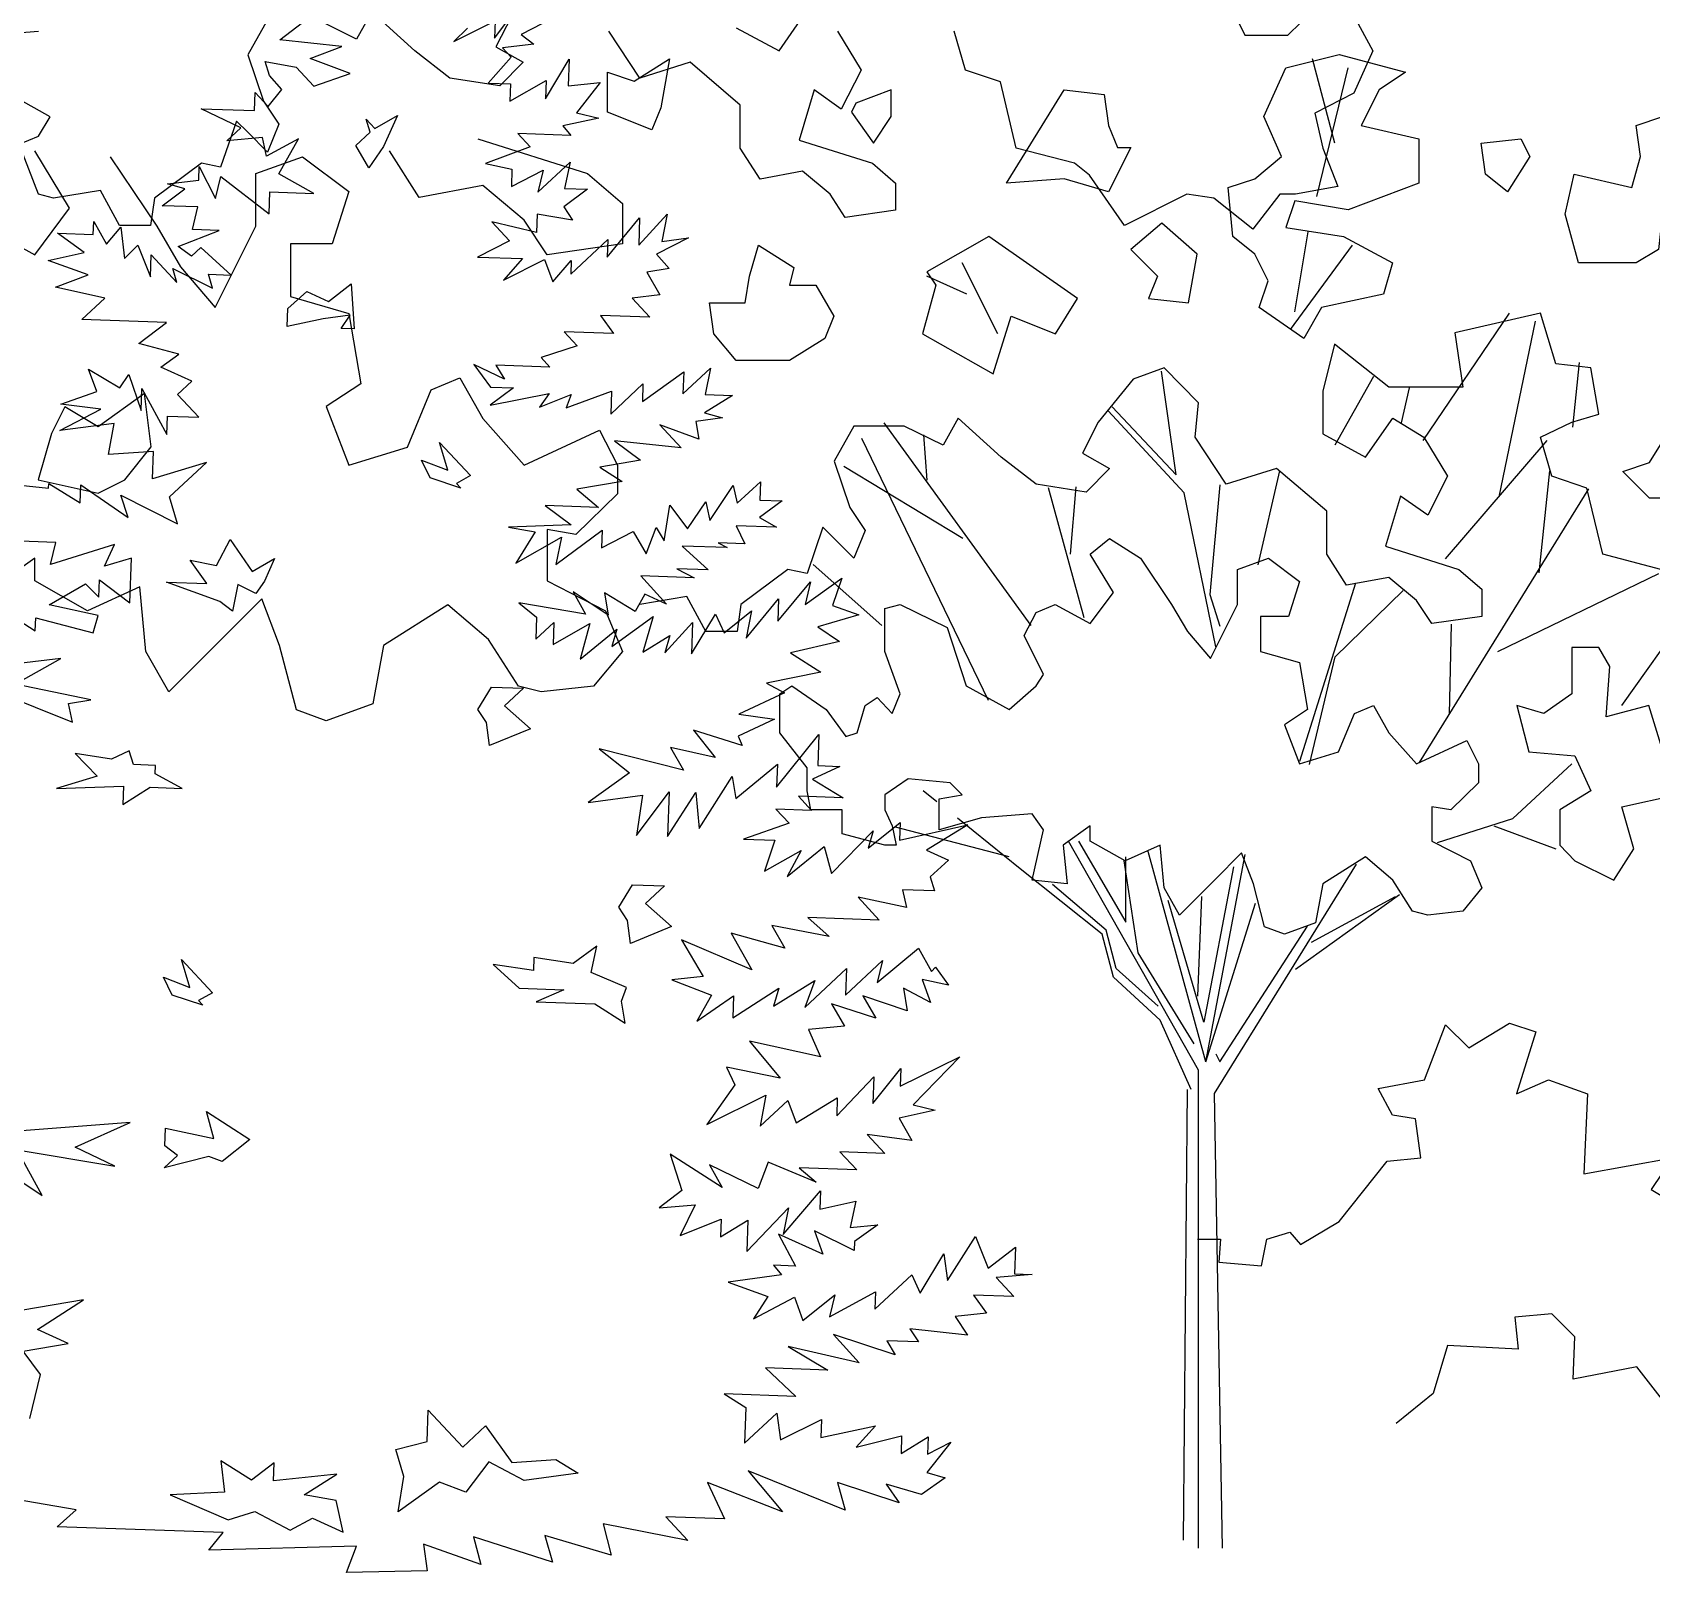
# Model space of a CAD drawing. Header units: inches. Extents: x 11.9 to 85.3, y 21.1 to 37.4.
# Drawn here: x 68.5481 to 68.9808, y 21.6915 to 22.103 of the extents above; entities that cross this region are included whole.
import ezdxf

# ---------------------------------------------------------------- set-up
doc = ezdxf.new("R2010")
doc.units = ezdxf.units.IN
doc.header["$MEASUREMENT"] = 0
doc.layers.add('CAY', color=94, linetype='Continuous')
doc.layers.add('CAY-3', color=61, linetype='Continuous')

# ---------------------------------------------------------------- blocks, each defined once
blk = doc.blocks.new('A$C76451831')
at = {"layer": 'CAY'}
for p, q in [((4728.34, 971.46), (4715.14, 1021.63)), ((4717.78, 939.77), (4736.26, 1016.34)), ((4704.59, 871.13), (4712.5, 918.65)), ((4701.95, 860.56), (4738.9, 910.73)), ((4527.76, 857.92), (4506.64, 900.17)), ((4509.28, 881.69), (4485.53, 892.25)), ((4780.97, 794.46), (4832.46, 870.35)), ((4850.93, 870.35), (4799.83, 858.56)), ((4859.98, 840.07), (4850.93, 870.35)), ((4799.83, 858.56), (4804.55, 826.31)), ((4826.17, 761.03), (4847.79, 865.63)), ((4728.29, 851.87), (4721.22, 823.95)), ((4760.53, 826.31), (4728.29, 851.87)), ((4880.81, 837.71), (4859.98, 840.07)), ((4870.15, 802.52), (4874.13, 840.86)), ((4608.4, 831.03), (4587.57, 805.47)), ((4626.88, 837.71), (4608.4, 831.03)), ((4633.95, 774.01), (4625.31, 835.75)), ((4647.32, 816.87), (4626.88, 837.71)), ((4728.57, 791.89), (4751.65, 832.78)), ((4885.53, 810.19), (4880.81, 837.71)), ((4721.22, 823.95), (4721.22, 798.39)), ((4804.55, 826.31), (4760.53, 826.31)), ((4768.04, 805.06), (4772.95, 825.91)), ((4638.67, 763.39), (4593.47, 812.15)), ((4595.82, 814.51), (4633.95, 774.01)), ((4645.35, 796.42), (4647.32, 816.87)), ((4869.41, 805.47), (4885.53, 810.19)), ((4442.13, 803.11), (4430.34, 782.27)), ((4472, 803.11), (4442.13, 803.11)), ((4547.68, 684.5), (4460.21, 805.07)), ((4495.2, 791.7), (4472, 803.11)), ((4504.24, 807.83), (4495.2, 791.7)), ((4529.79, 784.63), (4504.24, 807.83)), ((4587.57, 805.47), (4578.14, 786.99)), ((4746.77, 784.63), (4762.88, 807.83)), ((4762.88, 807.83), (4781.36, 796.42)), ((4850.93, 796.42), (4869.41, 805.47)), ((4522.33, 639.81), (4446.85, 795.64)), ((4485.76, 770.86), (4483.84, 797.94)), ((4663.83, 768.5), (4645.35, 796.42)), ((4721.22, 798.39), (4746.77, 784.63)), ((4781.36, 796.42), (4795.51, 773.22)), ((4794.33, 724.07), (4854.87, 794.46)), ((4857.62, 773.22), (4850.93, 796.42)), ((4430.34, 782.27), (4439.77, 754.74)), ((4550.62, 768.5), (4529.79, 784.63)), ((4578.14, 786.99), (4594.25, 777.94)), ((4506.99, 736.26), (4436.23, 779.12)), ((4594.25, 777.94), (4580.49, 763.78)), ((4693.7, 777.94), (4663.83, 768.5)), ((4682.7, 720.53), (4695.67, 776.37)), ((4723.58, 752.38), (4693.7, 777.94)), ((4795.51, 773.22), (4783.72, 750.02)), ((4850.15, 715.81), (4856.44, 776.45)), ((4878.45, 766.14), (4857.62, 773.22)), ((4580.49, 763.78), (4550.62, 768.5)), ((4579.11, 689.01), (4557.88, 766.34)), ((4571.06, 726.82), (4574.45, 766.86)), ((4657.54, 671.77), (4638.67, 763.39)), ((4659.9, 768.11), (4654, 702.83)), ((4778.74, 602.87), (4879.63, 765.75)), ((4887.88, 726.82), (4878.45, 766.14)), ((4439.77, 754.74), (4448.81, 740.98)), ((4723.58, 726.82), (4723.58, 752.38)), ((4767.6, 761.42), (4758.56, 731.54)), ((4783.72, 750.02), (4767.6, 761.42)), ((4423.73, 742.87), (4414.22, 715.42)), ((4430.34, 736.26), (4423.73, 742.87)), ((4442.13, 724.46), (4430.34, 736.26)), ((4448.81, 740.98), (4442.13, 724.46)), ((4735.37, 708.34), (4723.58, 726.82)), ((4758.56, 731.54), (4802.19, 717.77)), ((4922.48, 717.77), (4887.88, 726.82)), ((4402.82, 717.77), (4374.91, 696.93)), ((4414.22, 715.42), (4402.82, 717.77)), ((4458.78, 684.36), (4417.81, 720.82)), ((4802.19, 717.77), (4815.95, 705.98)), ((4825.38, 669.01), (4921.3, 715.42)), ((4707.63, 603.7), (4740.87, 709.91)), ((4728.69, 665.87), (4769.17, 705.19)), ((4760.53, 713.06), (4735.37, 708.34)), ((4777.04, 699.29), (4760.53, 713.06)), ((4815.95, 705.98), (4815.95, 689.85)), ((4342.68, 701.65), (4314.77, 696.93)), ((4354.08, 680.81), (4342.68, 701.65)), ((4374.91, 696.93), (4372.55, 680.81)), ((4654, 702.83), (4659.9, 683.96)), ((4786.08, 685.53), (4777.04, 699.29)), ((4815.95, 689.85), (4786.08, 685.53)), ((4796.69, 631.65), (4797.87, 685.14)), ((4899.28, 636.77), (4938.59, 692.21)), ((4372.55, 680.81), (4354.08, 680.81)), ((4713.36, 601.77), (4728.69, 665.87)), ((4834.43, 569.52), (4869.41, 602.16)), ((4491.49, 579.54), (4483.4, 586.04)), ((4541.19, 539.64), (4503.71, 569.74)), ((4789.61, 555.37), (4834.43, 569.52)), ((4534.5, 546.71), (4466.89, 564.41)), ((4823.03, 565.2), (4859.98, 551.43)), ((4647.32, 419.7), (4569.92, 556.01)), ((4575.78, 556.15), (4604.08, 507.78)), ((4651.64, 424.81), (4617.3, 549.89)), ((4602.9, 544.36), (4611.16, 489.69)), ((4604.08, 507.78), (4604.08, 546.71)), ((4668.15, 540.82), (4650.46, 448.4)), ((4651.64, 424.81), (4674.99, 548.11)), ((4656.75, 405.93), (4741.29, 542.41)), ((4589.93, 500.71), (4541.19, 539.64)), ((4592.29, 503.06), (4560.45, 530.2)), ((4650.46, 448.4), (4629.24, 520.76)), ((4646.93, 463.74), (4649.28, 523.12)), ((4705.1, 479.86), (4766.82, 524.3)), ((4714.54, 495.99), (4764.46, 523.12)), ((4651.64, 424.81), (4681.18, 519.19)), ((4598.18, 480.26), (4592.29, 503.06)), ((4659.9, 424.81), (4712.18, 505.42)), ((4596.61, 475.14), (4589.93, 500.71)), ((4611.16, 489.69), (4644.57, 435.43)), ((4624.52, 449.58), (4596.61, 475.14)), ((4623.34, 457.84), (4598.18, 480.26)), ((4642.99, 408.29), (4624.52, 449.58)), ((4657.54, 429.53), (4659.9, 424.81)), ((4647.32, 135.38), (4647.32, 419.7)), ((4638.28, 140.1), (4640.64, 408.29)), ((4661.47, 135.38), (4656.75, 405.93))]:
    blk.add_line(p, q, dxfattribs=at)
for points in [[(3951.6, 212.58), (3957.94, 238.65), (3947.56, 252.62), (3974.45, 257.12), (3956.16, 265.46), (3983.51, 283.09), (3919.24, 272.19)], [(3925.29, 367.63), (3958.94, 345.15), (3944.04, 372.42), (4002.15, 362.68), (3978.53, 373.93), (4011.22, 388.66), (3941.7, 383.38)], [(3932.25, 644.83), (3976.94, 626.95), (3974.6, 637.91), (3987.82, 640.17), (3942.83, 649.45), (3970.11, 664.82), (3916.42, 658.53)], [(3928.67, 698), (3954.82, 681.22), (3955.09, 688.91), (3989.22, 680.02), (3992.3, 690.34), (3963.07, 696.8), (3984.8, 709.18), (3992.68, 701.2), (3993.04, 711.62), (4011.14, 697.84), (4012.07, 724.55), (3996.04, 719.67), (4001.93, 732.61), (3963.9, 720.79), (3967.08, 733.83), (3935.4, 734.94)], [(3923.04, 770.27), (3962.77, 766.17), (3962.86, 768.88), (3981.49, 757.35), (3981.87, 768.22), (4010.19, 748.64), (4005.67, 761.95), (4039.52, 744.9), (4034.64, 760.94), (4056.65, 781.48), (4024.59, 771.71), (4025.16, 788.02), (3998.36, 786.23), (4001.73, 804.7), (3969.4, 800.39), (3993.86, 813.13), (3969.96, 816.24), (3991.51, 823.64), (3986.54, 836.96), (4005.19, 825.89), (4010.45, 833.86), (4017.85, 812.3), (4018.31, 825.43), (4033.22, 798.16), (4033.6, 809.03), (4052.16, 808.38), (4039.49, 821.97), (4047.92, 829.83), (4029.63, 838.18), (4040.33, 845.97), (4016.53, 852.24), (4032.83, 864.81), (3982.59, 866.57), (3996.17, 879.24), (3966.94, 885.7), (3986.24, 893.19), (3962.52, 901.72), (3983.98, 906.41), (3968.07, 917.85), (3989.34, 917.11), (3989.61, 924.8), (3997.3, 911.39), (4005.81, 921.52), (4007.87, 902.86), (4015.85, 910.74), (4023.35, 891.89), (4023.81, 905.02), (4039.1, 888.62), (4036.67, 896.87), (4060.27, 885.16), (4057.84, 893.41), (4071.42, 892.93), (4053.42, 909.43), (4047.8, 904.19), (4039.84, 909.9), (4064.19, 919.48), (4048.35, 920.03), (4051.54, 933.52), (4030.27, 934.26), (4043.76, 944.22), (4033.44, 947.3), (4052.09, 949.37), (4052.38, 957.52), (4062.14, 938.59), (4065.31, 951.63), (4093.99, 929.32), (4094.45, 942.45), (4120.7, 941.53), (4099.81, 953.14), (4111.41, 974.04), (4092.48, 963.83), (4090.14, 974.79), (4068.77, 972.81), (4077.2, 980.68), (4053.58, 991.93), (4085.26, 990.82), (4085.64, 1001.69), (4093.5, 993.26), (4101.56, 1003.4), (4094.15, 1011.82), (4091.72, 1020.07), (4110.18, 1016.7), (4120.67, 1005.45), (4142.22, 1012.86), (4118.52, 1021.85), (4137.34, 1028.9), (4100.33, 1032.91), (4113.83, 1043.32)], [(4212.04, 1039.89), (4204.07, 1032.01), (4228.51, 1044.3), (4228.15, 1033.89), (4247.64, 1059.95)], [(4263, 1045.82), (4244.08, 1036.05), (4251.59, 1030.35), (4232.94, 1028.28), (4238.18, 1022.66), (4224.5, 1007.27), (4237.63, 1006.81), (4237.26, 996.4), (4258.99, 1008.78), (4258.61, 997.92), (4272.58, 1021.46), (4272.02, 1005.61), (4291.13, 1007.66), (4276.9, 989.57), (4290.38, 986.38), (4268.92, 981.69), (4273.71, 976.08), (4242.03, 977.19), (4249.45, 969.22), (4222.82, 959.27), (4238.57, 956), (4238.21, 945.59), (4257.13, 955.36), (4253.95, 942.32), (4273.16, 960.24), (4269.89, 944.48), (4283.47, 944.01), (4269.51, 933.62), (4274.67, 925.73), (4253.49, 929.19), (4253.11, 918.32), (4226.6, 924.69), (4237.08, 913.44), (4218.16, 903.68), (4244.87, 902.74), (4233.55, 889.99), (4257.99, 902.29), (4262.97, 888.96), (4273.83, 901.73), (4273.55, 893.58), (4295.56, 914.12), (4295.2, 903.71), (4314.59, 927.06), (4314.03, 910.76), (4330.98, 929.2), (4327.7, 913), (4343.63, 915.16), (4324.71, 905.4), (4332.12, 896.98), (4318.9, 894.72), (4326.59, 881.3), (4310.2, 879.16), (4320.69, 867.91), (4291.27, 868.94), (4299.05, 858.24), (4269.63, 859.27), (4277.49, 850.83), (4255.95, 843.88), (4261.19, 838.25), (4229.06, 839.38), (4234.21, 831.04), (4215.93, 839.83), (4225.89, 826.34), (4239.46, 825.87), (4225.51, 815.47), (4260.64, 822.41), (4254.93, 814.45), (4273.77, 821.95), (4270.77, 813.89), (4297.85, 823.83), (4297.37, 810.24), (4316.58, 828.16), (4316.22, 817.74), (4340.85, 835.47), (4340.39, 822.34), (4356.79, 837.63), (4353.52, 821.88), (4369.81, 821.31), (4353.14, 811.02), (4363.91, 807.92), (4347.97, 805.76), (4349.87, 795.26), (4326.6, 803.78), (4339.27, 790.19), (4299.54, 794.3), (4315, 782.88), (4290.84, 778.74), (4304.13, 770.11), (4277.24, 765.61), (4290, 754.74), (4258.32, 755.85), (4273.78, 744.43), (4236.57, 743.01), (4252.33, 740.19), (4240.81, 721.55), (4268.08, 736.92), (4264.79, 720.71), (4292.24, 741.06), (4291.88, 730.65), (4310.8, 740.41), (4318.48, 727), (4324.47, 742.66), (4329.18, 734.79), (4332.64, 755.97), (4343.03, 742.01), (4354, 757.94), (4356.34, 746.98), (4370.21, 767.81), (4372.56, 757.3), (4386.6, 769.95), (4386.22, 759.09), (4399.34, 758.63), (4385.85, 748.67), (4396.07, 742.88), (4372.09, 743.71), (4377.15, 733.11), (4361.31, 733.66), (4366.65, 730.76), (4339.95, 731.69), (4355.31, 717.55), (4336.76, 718.2), (4346.99, 712.86), (4315.31, 713.96), (4330.58, 697.11), (4317.65, 703), (4311.85, 692.78), (4293.66, 703.84), (4295.92, 690.61), (4275.1, 704.49), (4282.34, 691.09), (4242.7, 697.91), (4253.28, 689.38), (4252.82, 676.25), (4263.59, 686.3), (4263.13, 673.17), (4284.86, 685.56), (4279.14, 664.45), (4301.06, 682.27), (4297.98, 671.95), (4322.62, 689.68), (4316.44, 668.59), (4332.65, 678.45), (4329.57, 668.13), (4346.06, 686.14), (4345.41, 667.58), (4359.83, 691.1), (4364.88, 680.04), (4381.19, 693.08), (4377.91, 676.87), (4397.3, 700.22), (4396.84, 687.09), (4416.24, 710.44), (4413.05, 696.95), (4434.89, 712.51), (4429.34, 696.38), (4445.01, 690.85), (4420.74, 683.53), (4433.58, 674.93), (4404.34, 668.24), (4422.52, 656.73), (4390.12, 650.15), (4400.79, 644.34), (4373.61, 631.69), (4394.81, 628.68), (4373.15, 618.56), (4375.68, 613.03), (4346.55, 622.2), (4359.57, 605.88), (4333.04, 611.8), (4340.73, 598.38), (4290.42, 611.02), (4308.5, 596.79), (4283.86, 579.06), (4316.19, 583.37), (4312.63, 559.47), (4332.12, 585.53), (4331.19, 558.82), (4347.96, 584.98), (4349.94, 563.61), (4369.6, 594.65), (4371.86, 581.43), (4396.59, 601.87), (4396.11, 588.29), (4421.22, 619.6), (4420.58, 601.03), (4433.7, 600.57), (4417.58, 592.98), (4435.77, 581.92), (4409.07, 582.85), (4416.93, 574.41), (4395.66, 575.16), (4403.52, 566.72), (4376.45, 557.24), (4395.01, 556.59), (4388.93, 538.22), (4410.66, 550.61), (4402.41, 535.03), (4424.33, 552.85), (4428.76, 536.83), (4453.66, 562.25), (4450.58, 551.93), (4469.69, 567.13), (4469.33, 556.72), (4509.97, 565.72), (4485.43, 550.71), (4498.37, 544.82), (4487.59, 534.77), (4490.02, 526.53), (4471.02, 527.19), (4473.37, 516.68), (4444.58, 522.67), (4457.24, 509.09), (4414.7, 510.57), (4427.44, 499.25), (4393.24, 505.88), (4400.92, 492.47), (4369.06, 501.28), (4381.44, 479.55), (4339.47, 497.33), (4352.3, 475.58), (4333.65, 473.51), (4357.35, 464.52), (4348.65, 448.96), (4370.48, 464.06), (4370.02, 450.93), (4397.37, 468.56), (4394.28, 457.79), (4418.83, 473.25), (4412.83, 457.14), (4437.66, 480.3), (4437.1, 464.45), (4459.12, 484.99), (4455.95, 471.96), (4480.68, 492.4), (4488.35, 478.53), (4490.71, 481.17), (4498.49, 470.47), (4482.74, 473.74), (4487.7, 459.97), (4471.69, 468.69), (4473.93, 455.01), (4447.51, 464.09), (4455.2, 450.68), (4428.77, 459.31), (4436.46, 445.89), (4415.09, 443.92), (4422.23, 427.8), (4379.95, 436.98), (4398.22, 415.04), (4366.28, 421.59), (4371.34, 410.99), (4354.66, 387.55), (4389.71, 404.91), (4386.35, 386.44), (4402.74, 401.73), (4407.71, 388.41), (4432.25, 403.42), (4431.87, 392.56), (4453.98, 415.81), (4453.43, 399.96), (4470.02, 420.69), (4469.65, 410.28), (4505.15, 427.63), (4477.42, 399.13), (4490.45, 395.95), (4468.99, 391.26), (4476.68, 377.85), (4450.07, 381.5), (4460.55, 370.25), (4433.85, 371.18), (4443.89, 360.4), (4409.5, 361.61), (4419.62, 353.09), (4391.03, 364.97), (4385.05, 349.31), (4356.09, 363.47), (4363.78, 350.05), (4332.74, 369.73), (4339.69, 348.18), (4326.19, 337.77), (4347.56, 339.74), (4338.76, 321.46), (4363.11, 331.04), (4362.75, 320.62), (4378.95, 330.48), (4378.31, 311.92), (4403.23, 337.8), (4399.96, 322.04), (4422.16, 348.02), (4421.78, 337.15), (4443.24, 341.84), (4439.98, 326.09), (4456.35, 327.78), (4442.41, 317.84), (4442.22, 312.41), (4418.61, 324.11), (4423.57, 310.34), (4397.24, 322.14), (4407.46, 303.2), (4394.33, 303.65), (4399.12, 298.05), (4367.25, 293.72), (4390.97, 285.19), (4382.35, 271.89), (4406.81, 284.63), (4411.76, 270.86), (4430.87, 286.06), (4427.7, 273.02), (4454.96, 287.94), (4454.59, 277.52), (4476.61, 298.06), (4481.66, 287), (4495.62, 310.54), (4497.79, 294.6), (4514.56, 320.76), (4522.06, 301.91), (4538.36, 314.49), (4537.8, 298.64), (4548.21, 298.28), (4526.85, 296.31), (4537.33, 285.06), (4513.34, 285.9), (4521.13, 275.2), (4502.47, 273.13), (4509.79, 262), (4475.49, 265.91), (4480.65, 258.03), (4461.64, 258.69), (4466.79, 250.35), (4430.05, 262.51), (4445.32, 245.66), (4403.06, 255.3), (4426.59, 241.33), (4389.48, 242.62), (4407.47, 225.68), (4364.92, 227.16), (4377.78, 219.01), (4377.04, 197.72), (4396.24, 215.64), (4398.4, 199.7), (4422.85, 211.99), (4422.47, 201.12), (4454.89, 208.15), (4443.57, 195.4), (4470.54, 202.17), (4470.18, 191.75), (4486.38, 201.61), (4486.02, 191.2), (4499.87, 198.42), (4485.64, 180.33), (4496.41, 177.24), (4482.46, 167.3), (4461.38, 173.47), (4469.15, 162.32), (4432.42, 174.48), (4436.83, 158.01), (4379.18, 181.33), (4399.63, 157.04), (4354.93, 174.47), (4365.05, 152.81), (4330.2, 154.03), (4343.3, 139.97), (4292.89, 149.89), (4297.68, 131.14), (4258.21, 142.94), (4262.64, 126.92), (4215.59, 142.16), (4220, 125.69), (4185.98, 137.76), (4188.14, 121.81), (4140.07, 120.77), (4146.06, 136.43), (4058.06, 134.06), (4066.59, 144.65), (3967.92, 148.09), (3979.15, 158.13), (3899.42, 171.79)]]:
    blk.add_lwpolyline(points, dxfattribs=at)
for points in [[(4709.87, 855.28), (4683.47, 873.77), (4688.75, 889.61), (4680.83, 905.45), (4667.64, 916.01), (4665, 945.06), (4680.83, 950.34), (4696.67, 963.54), (4686.11, 987.3), (4699.31, 1016.34), (4730.98, 1024.27), (4770.57, 1013.7), (4754.73, 1003.14), (4744.18, 982.02), (4778.49, 974.1), (4778.49, 947.7), (4757.37, 939.77), (4736.26, 931.85), (4704.59, 937.13), (4699.31, 921.29), (4733.62, 916.01), (4762.65, 900.17), (4757.37, 881.69), (4720.42, 873.77)], [(4295.5, 989.94), (4295.5, 1013.7), (4311.34, 1008.42), (4332.45, 1021.63), (4327.17, 992.58), (4321.89, 979.38)], [(4443.3, 995.22), (4440.66, 989.94), (4453.86, 971.46), (4464.41, 987.3), (4464.41, 1003.14)], [(4554.15, 982.02), (4567.35, 1003.14), (4591.1, 1000.5), (4593.74, 982.02), (4599.02, 968.82), (4606.93, 968.82), (4593.74, 942.42), (4567.35, 950.34), (4533.04, 947.7)], [(4145.71, 970.13), (4154.15, 977.99), (4151.7, 985.78), (4156.94, 980.16), (4170.35, 987.85), (4162.01, 969.56), (4153.4, 956.71)], [(4865.58, 929.21), (4870.86, 952.98), (4905.17, 945.06), (4910.45, 963.54), (4907.81, 982.02), (4923.65, 987.3), (4947.4, 979.38), (4939.48, 942.42), (4923.65, 931.85), (4921.01, 908.09), (4907.81, 900.17), (4873.5, 900.17)], [(4818.08, 952.98), (4815.44, 971.46), (4839.19, 974.1), (4844.47, 963.54), (4831.27, 942.42)], [(4562.07, 857.92), (4575.26, 879.05), (4522.48, 916.01), (4485.53, 894.89), (4490.81, 886.97), (4482.89, 857.92), (4525.12, 834.16), (4535.67, 868.49)], [(4641.24, 876.41), (4646.52, 905.45), (4625.41, 923.93), (4606.93, 908.09), (4622.77, 892.25), (4617.49, 879.05)], [(4403.71, 886.97), (4419.55, 886.97), (4430.1, 868.49), (4424.83, 855.28), (4403.71, 842.08), (4372.04, 842.08), (4358.84, 857.92), (4356.21, 876.41), (4377.32, 876.41), (4379.96, 892.25), (4385.24, 910.73), (4406.35, 897.53)], [(4144.62, 860.91), (4136.93, 861.18), (4142.19, 869.16), (4126.25, 866.99), (4104.79, 862.3), (4105.17, 873.17), (4116.4, 883.2), (4129.33, 877.31), (4142.84, 887.72)], [(4915.73, 781.35), (4928.92, 802.48), (4952.68, 797.2), (4965.87, 813.04), (4971.15, 778.71), (4992.27, 778.71), (4986.99, 754.95), (4963.23, 760.23), (4965.87, 733.83), (4947.4, 731.19), (4942.12, 736.47), (4942.12, 760.23), (4915.73, 760.23), (4899.89, 776.07)], [(4208.18, 766.18), (4189.81, 772.26), (4184.75, 782.87), (4200.4, 776.88), (4195.54, 793.37), (4213.88, 773.69), (4205.56, 768.99)], [(4064.64, 698.69), (4032.87, 710.23), (4056.86, 709.39), (4046.92, 723.33), (4062.67, 720.07), (4070.91, 735.64), (4083.84, 716.61), (4097.25, 724.3), (4091.35, 710.9), (4086.1, 703.38), (4075.41, 708.74), (4072.14, 692.99)], [(4499.52, 590.76), (4474.36, 593.12), (4460.61, 583.68), (4460.61, 574.63), (4464.93, 565.2), (4467.29, 553.79), (4460.61, 553.79), (4435.05, 560.48), (4435.05, 574.63), (4416.58, 574.63), (4414.22, 586.04), (4414.22, 599.8), (4398.11, 620.64), (4398.11, 643.85), (4405.18, 648.56), (4425.62, 634.41), (4437.41, 618.28), (4444.1, 620.64), (4448.81, 636.77), (4455.89, 641.49), (4464.93, 632.05), (4469.65, 643.85), (4460.61, 669.01), (4460.61, 694.57), (4469.65, 696.93), (4497.55, 683.17), (4508.95, 648.56), (4534.5, 634.41), (4550.62, 648.56), (4554.94, 655.25), (4543.55, 678.45), (4550.62, 692.21), (4562.02, 696.93), (4582.85, 685.53), (4596.61, 704.01), (4582.85, 726.82), (4594.25, 736.26), (4612.73, 724.46), (4631.2, 696.93), (4640.64, 680.81), (4654.39, 664.69), (4670.51, 696.93), (4670.51, 717.77), (4688.99, 724.46), (4707.46, 710.7), (4700.78, 689.85), (4684.27, 689.85), (4684.27, 669.01), (4707.46, 662.33), (4712.18, 634.41), (4698.42, 625.36), (4707.46, 602.16), (4730.65, 609.24), (4740.09, 632.05), (4751.49, 636.77), (4760.53, 620.64), (4777.04, 602.16), (4806.91, 615.93), (4813.98, 602.16), (4813.98, 590.76), (4797.48, 574.63), (4786.08, 576.6), (4786.08, 556.15), (4809.27, 544.36), (4815.95, 528.23), (4804.55, 514.47), (4783.72, 512.11), (4774.68, 514.47), (4762.88, 532.95), (4746.77, 546.71), (4721.22, 530.59), (4716.89, 507.39), (4698.42, 500.71), (4686.63, 505.03), (4679.94, 530.59), (4672.87, 549.07), (4656.75, 532.95), (4635.92, 512.11), (4626.88, 528.23), (4624.52, 553.79), (4603.69, 544.36), (4582.85, 556.15), (4582.85, 565.2), (4566.74, 553.79), (4569.1, 530.59), (4548.26, 532.95), (4554.94, 562.84), (4548.26, 572.28), (4517.99, 569.92), (4492.84, 562.84), (4492.84, 581.32), (4506.6, 583.68)], [(4892.21, 659.97), (4885.53, 671.37), (4869.41, 671.37), (4869.41, 643.85), (4852.9, 632.05), (4836.78, 636.77), (4843.86, 609.24), (4871.37, 606.88), (4880.81, 586.04), (4862.33, 574.63), (4862.33, 553.79), (4871.37, 544.36), (4894.57, 532.95), (4906.36, 551.43), (4899.28, 576.6), (4931.52, 583.68), (4945.27, 597.44), (4922.48, 613.57), (4915.4, 636.77), (4889.85, 630.08)], [(4223.4, 626.6), (4218.23, 634.49), (4226.4, 647.8), (4245.41, 647.14), (4234.17, 636.65), (4249.55, 622.97), (4225.18, 612.94)], [(4013.22, 601.66), (4010.78, 609.9), (4000.19, 604.83), (3978.56, 608.31), (3991.67, 594.7), (3967.4, 587.39), (4007.33, 588.72), (4006.95, 577.85), (4023.17, 588.16), (4042.18, 587.5), (4026.17, 596.22), (4026.34, 601.2)], [(4307.34, 508.88), (4302.18, 516.77), (4310.35, 530.08), (4329.36, 529.42), (4318.11, 518.93), (4333.5, 505.25), (4309.13, 495.22)], [(4303.76, 460.95), (4306.76, 469.01), (4285.77, 477.9), (4289.04, 493.65), (4275.08, 483.26), (4251.64, 486.8), (4251.37, 479.1), (4227.48, 482.66), (4242.84, 468.52), (4269.55, 467.59), (4252.99, 460.46), (4287.84, 459.24), (4306.01, 447.73)], [(4054.58, 458.38), (4036.22, 464.46), (4031.15, 475.06), (4046.8, 469.08), (4041.94, 485.57), (4060.28, 465.89), (4051.96, 461.19)], [(4032.03, 374.79), (4032.39, 385.2), (4061.19, 379.21), (4056.76, 395.23), (4082.46, 378.47), (4066.14, 365.44), (4058.09, 368.44), (4031.57, 361.66), (4039.53, 369.08)], [(4174.25, 178.06), (4169.37, 194.1), (4188.11, 198.88), (4188.76, 217.45), (4209.29, 195.42), (4222.88, 208.09), (4238.43, 186.24), (4264.77, 188.04), (4278.08, 179.87), (4245.76, 175.56), (4224.85, 186.72), (4211.07, 168.61), (4195.42, 174.6), (4170.79, 156.87)], [(4138.19, 144.86), (4133.86, 163.6), (4114.95, 166.98), (4134.42, 179.45), (4096.66, 175.33), (4097.04, 186.2), (4083.54, 175.79), (4065.36, 187.3), (4067.43, 168.64), (4035.2, 167.05), (4069.57, 152.25), (4085.6, 157.13), (4106.51, 145.97), (4119.91, 153.21)]]:
    blk.add_lwpolyline(points, close=True, dxfattribs=at)
at = {"layer": 'CAY-3'}
for p, q in [((6416.32, 659.79), (6481.77, 639.15)), ((6173.4, 618.5), (6152.76, 652.71)), ((6197.57, 649.17), (6225.29, 607.88)), ((6284.25, 639.15), (6311.96, 649.17)), ((6311.96, 649.17), (6339.67, 628.53)), ((6381.54, 624.99), (6363.85, 652.71)), ((6284.25, 607.88), (6284.25, 639.15)), ((6481.77, 639.15), (6502.41, 621.45)), ((6339.67, 628.53), (6329.65, 597.26)), ((6419.27, 632.07), (6381.54, 624.99)), ((6444.04, 611.42), (6419.27, 632.07)), ((6152.76, 590.78), (6173.4, 618.5)), ((6502.41, 621.45), (6502.41, 597.26)), ((6121.51, 607.88), (6152.76, 590.78)), ((6225.29, 607.88), (6239.44, 583.7)), ((6260.07, 559.51), (6284.25, 607.88)), ((6457.6, 590.78), (6444.04, 611.42)), ((6304.89, 597.26), (6304.89, 566)), ((6329.65, 597.26), (6304.89, 597.26)), ((6502.41, 597.26), (6457.6, 590.78)), ((6239.44, 583.7), (6260.07, 559.51)), ((6304.89, 566), (6339.67, 555.97)), ((6339.67, 555.97), (6346.75, 514.09)), ((6346.75, 514.09), (6326.11, 500.53)), ((6388.61, 510.56), (6405.71, 517.63)), ((6405.71, 517.63), (6419.27, 493.45)), ((6374.46, 476.34), (6388.61, 510.56)), ((6326.11, 500.53), (6339.67, 465.73)), ((6419.27, 493.45), (6444.04, 465.73)), ((6444.04, 465.73), (6488.85, 486.37)), ((6488.85, 486.37), (6499.46, 465.73)), ((6339.67, 465.73), (6374.46, 476.34)), ((6499.46, 465.73), (6499.46, 448.62)), ((6499.46, 448.62), (6474.7, 424.44)), ((6457.6, 427.38), (6457.6, 396.71)), ((6474.7, 424.44), (6457.6, 427.38)), ((6152.76, 410.28), (6128.59, 393.17)), ((6152.76, 396.71), (6152.76, 410.28)), ((6184.01, 379.02), (6152.76, 396.71)), ((6457.6, 396.71), (6492.38, 379.02)), ((6215.26, 393.17), (6184.01, 379.02)), ((6218.8, 354.83), (6215.26, 393.17)), ((6287.79, 386.09), (6263.61, 361.91)), ((6298.4, 358.37), (6287.79, 386.09)), ((6398.63, 382.55), (6360.31, 358.37)), ((6422.81, 361.91), (6398.63, 382.55)), ((6492.38, 379.02), (6502.41, 354.83)), ((6263.61, 361.91), (6232.36, 330.65)), ((6308.42, 320.03), (6298.4, 358.37)), ((6360.31, 358.37), (6353.82, 323.57)), ((6440.5, 334.19), (6422.81, 361.91)), ((6232.36, 330.65), (6218.8, 354.83)), ((6502.41, 354.83), (6485.31, 334.19)), ((6454.06, 330.65), (6440.5, 334.19)), ((6485.31, 334.19), (6454.06, 330.65)), ((6326.11, 313.54), (6308.42, 320.03)), ((6353.82, 323.57), (6326.11, 313.54))]:
    blk.add_line(p, q, dxfattribs=at)
for points in [[(6863.91, 740.08), (6872.95, 721.6), (6898.5, 721.6), (6921.69, 744.41)], [(6937.81, 733), (6949.21, 712.16), (6937.81, 687), (6914.61, 675.2), (6919.33, 654.36), (6928.37, 631.55), (6903.21, 626.83), (6893.78, 626.83), (6877.66, 605.99), (6854.47, 624.47), (6838.36, 626.83), (6801.41, 608.35), (6780.57, 638.23), (6771.53, 645.31), (6736.94, 654.36), (6727.51, 693.68), (6706.67, 700.76), (6699.99, 723.96)], [(6570.27, 725.93), (6595.83, 712.16), (6611.94, 735.36)], [(6630.42, 723.96), (6644.57, 700.76), (6632.77, 677.56), (6616.66, 688.96), (6607.62, 659.07), (6651.25, 645.31), (6665.01, 633.51), (6665.01, 617.39), (6635.13, 613.07), (6626.09, 626.83), (6609.58, 640.59), (6584.43, 635.87), (6572.63, 654.36), (6572.63, 679.92), (6542.76, 705.48), (6512.89, 696.04), (6494.41, 723.96)], [(6436.63, 733), (6427.19, 714.52), (6443.31, 705.48), (6429.55, 691.32), (6399.68, 696.04), (6378.84, 712.16), (6353.29, 735.36), (6344.25, 719.24), (6321.06, 730.65)], [(6291.19, 730.65), (6279.39, 709.8), (6288.83, 682.28), (6297.87, 668.51), (6291.19, 652), (6279.39, 663.79), (6272.79, 670.4), (6263.28, 642.95), (6251.88, 645.31), (6223.97, 624.47), (6221.61, 608.35), (6203.14, 608.35), (6191.74, 629.19), (6163.83, 624.47), (6154.79, 626.83), (6143.39, 656.72), (6154.79, 661.43), (6161.86, 672.84), (6141.03, 684.64), (6115.48, 696.04), (6124.52, 721.6), (6154.79, 723.96)], [(4646.72, 319.17), (4660.43, 319.17), (4659.38, 305.46), (4684.69, 303.35), (4687.85, 319.17), (4701.56, 323.39), (4707.89, 316), (4731.09, 329.71), (4759.57, 365.57), (4779.61, 367.68), (4776.45, 390.89), (4762.74, 393), (4754.3, 408.82), (4781.72, 414.09), (4794.38, 446.79), (4808.09, 433.07), (4832.34, 447.84), (4848.16, 442.57), (4836.56, 405.65), (4855.55, 414.09), (4878.75, 405.65), (4876.64, 358.19), (4929.38, 367.68), (4916.72, 348.7), (4934.65, 338.15)], [(4926.21, 220.03), (4908.28, 243.23), (4870.31, 235.85), (4871.37, 261.16), (4857.66, 274.87), (4835.51, 272.76), (4837.62, 253.78), (4795.43, 255.89), (4786.99, 227.41), (4764.84, 209.48)]]:
    blk.add_lwpolyline(points, dxfattribs=at)
blk.add_lwpolyline([(6222.02, 476.63), (6218.06, 508.31), (6190.35, 488.51), (6170.56, 500.39), (6162.64, 484.55), (6154.72, 456.83), (6190.35, 448.91), (6206.19, 456.83)], close=True, dxfattribs=at)

msp = doc.modelspace()

# ---------------------------------------------------------------- block references
at = {"layer": 'CAY', "xscale": 0.0004489089019145984, "yscale": 0.0004489089019145984, "zscale": 0.0004489089019145984}
for p in [(65.78675, 21.77831), (66.77351, 21.63726)]:
    msp.add_blockref('A$C76451831', p, dxfattribs=at)

doc.saveas('drawing.dxf')
